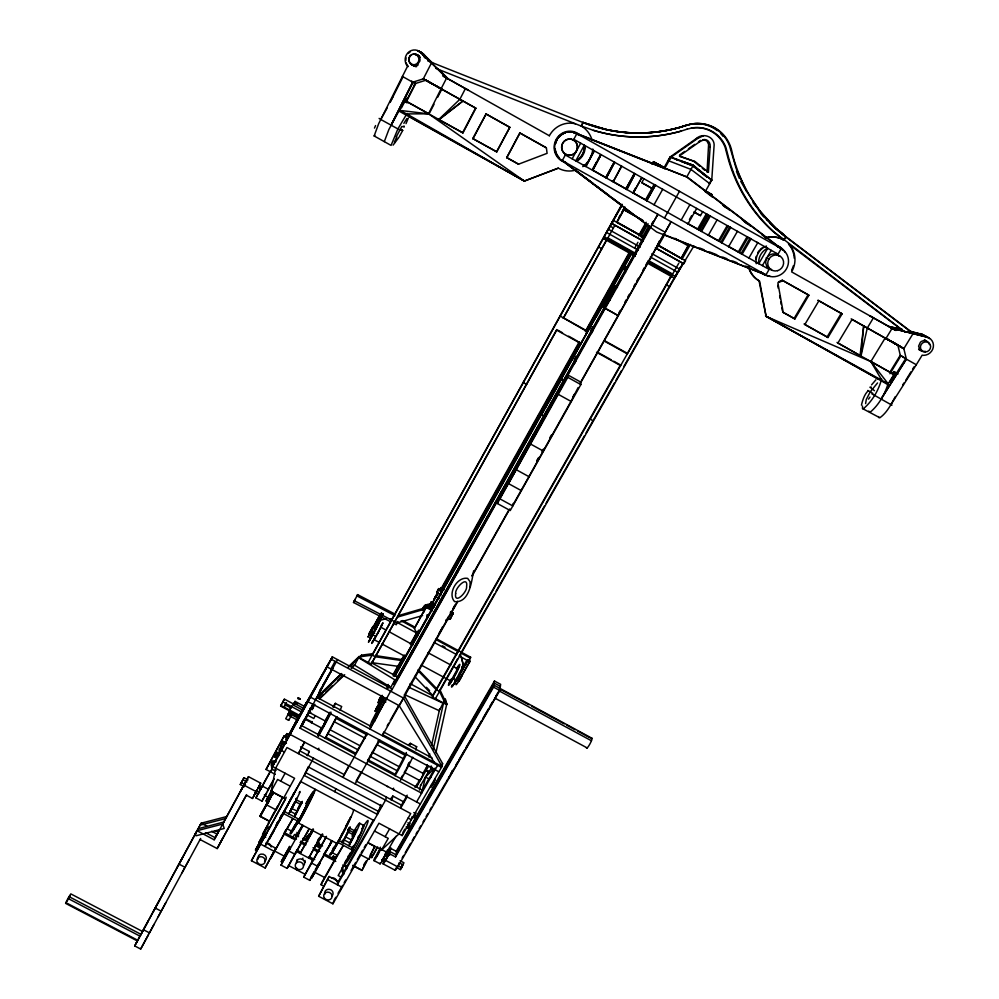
<?xml version="1.0" encoding="UTF-8"?>
<svg xmlns="http://www.w3.org/2000/svg" width="999" height="999" viewBox="0 0 999 999"><rect width="100%" height="100%" fill="white"/><g stroke="black" fill="none" stroke-linecap="round" stroke-linejoin="round"><path stroke-width="1.5" d="M655.294 247.902L683.753 263.836L685.489 260.864L684.877 260.152M353.396 836.912L354.058 835.152L347.689 831.767L344.53 838.586M453.496 666.483L457.517 668.968L450.811 681.056L421.303 665.134M450.811 681.056L451.511 678.933M497.352 503.508L567.769 377.335L567.857 374.962L580.781 382.118L580.844 384.565L510.239 510.551L497.352 503.508L497.989 500.162L530.856 440.934M543.693 418.394L543.943 416.271L541.246 414.173L541.495 414.922L561.463 379.133M704.382 139.773L707.055 141.171L708.603 144.43L707.03 172.065L708.416 172.328L710.139 146.89C710.863 142.595 707.142 138.349 702.647 139.785M705.232 191.646L711.75 180.132L714.01 146.791C715.609 136.988 703.259 132.218 696.503 138.424L670.017 157.068L663.86 168.107M606.156 240.584L563.274 318.306L614.735 225.587M837.012 342.445L860.988 356.031L863.698 325.936L851.148 318.893M560.039 315.971L587.474 331.743L631.331 253.521M914.097 333.991L786.138 236.838A165.522 150.749 -68.9 0 1 733.129 156.593L731.68 150.399A36.913 35.477 -61.8 0 0 687.112 125.187L681.068 127.148A173.214 161.888 -73.9 0 1 583.029 122.402L581.705 126.274L435.726 68.332M435.589 597.19L435.639 597.127M420.354 803.983L290.072 734.39L298.938 716.196L289.698 711.251L287.762 714.909L297.04 719.879L298.002 718.131L288.723 713.174L285.702 718.756L288.686 720.341L288.274 719.355M470.092 587.3L470.079 581.73L467.669 578.384C457.117 576.311 447.165 593.743 454.607 601.635C469.692 603.159 471.628 580.806 473.651 570.791M288.261 713.948L290.334 715.646M548.001 403.184L596.091 316.246L394.493 676.248M868.755 411.126L870.054 412.3C878.958 404.957 885.102 393.818 888.298 382.904M410.514 743.406L416.645 746.703L415.821 750.037M579.745 135.052L573.289 132.268M860.052 355.344L863.698 325.936L903.845 348.651L906.355 359.141L881.043 399.101L906.355 359.141L916.308 364.722L922.164 355.182L923.738 355.357A9.603 9.066 -38.6 0 0 926.835 337.075L892.107 328.359L869.792 315.809L873.426 317.857L867.294 328.009L860.988 356.031M395.454 868.855A6.943 0.712 -62.4 0 0 397.727 866.857L499.775 690.509L500.636 684.327L494.48 681.006L395.916 851.835M513.174 503.459L512.974 504.895L528.521 477.297M386.888 857.454L388.261 854.12L387.187 855.369M318.319 735.813L327.697 717.669L323.963 724.05M532.754 437.849L533.179 435.027M384.84 859.852L384.328 861.388L384.965 860.801M389.223 851.235L390.959 847.939L389.448 853.695L395.529 856.93L493.543 687.15L494.48 681.006M881.642 378.958C878.733 390.134 872.339 401.148 863.511 408.653L862.562 408.591L862.474 406.069M412.899 644.867L388.723 631.493M861.463 405.157C862.462 400.262 864.972 393.119 868.456 390.709M376.923 847.701L372.977 855.406M518.231 463.748L518.781 460.689M449.163 777.984L449.488 776.31L448.214 778.346M300.587 746.802L309.34 751.473L307.417 755.581M526.723 383.703L526.573 384.428L523.326 382.629L523.488 381.918M456.318 683.441A8.467 0.712 -61.7 0 0 459.54 679.695L469.68 661.937L469.88 660.951L468.019 659.939L457.292 678.696M469.006 660.739L470.641 657.242L436.376 638.711M446.728 767.045L447.402 763.785M454.47 682.442A8.467 0.699 -61.7 0 0 457.667 678.696L468.019 659.939M443.406 772.789L444.105 769.505M466.121 663.898L466.321 662.911M440.097 778.521L440.809 775.212M404.27 695.541L442.594 763.598L441.97 766.483L402.147 835.576L378.946 823.213L332.904 903.808L318.644 896.265L329.108 876.473L338.399 881.393L337.312 884.752L385.564 800.137L386.438 797.115M461.75 658.478L463.548 666.046L460.939 655.856M500.761 494.567L501.361 491.77M469.88 660.951L459.54 679.695L457.667 678.696L457.892 677.672M429.67 772.539L425.986 770.566L427.31 764.585M428.958 757.105L429.72 753.845M431.618 745.129L439.635 709.078M433.204 749.462L443.893 701.41M435.951 752.609L446.815 703.82L445.392 699.213L444.268 701.173M613.798 361.238L620.466 364.947L432.742 695.404L432.33 697.002L446.615 704.67L446.815 703.82M70.654 894.592C71.091 892.469 63.811 905.818 66.434 902.259M443.506 703.034L445.392 699.213M404.333 694.492L439.235 710.714L443.806 701.76M486.525 519.967L487.237 516.982M433.703 768.918L425.474 777.06L421.64 793.181L300.05 728.171L303.833 720.204M412.025 816.645L413.898 817.644L414.523 815.084M415.846 812.774L413.898 817.644M425.986 770.566L426.998 766.358L422.614 773.988M419.455 790.084L420.704 784.927M411.775 817.681L411.263 819.742L408.129 818.069M419.78 779.67L419.23 781.343L421.216 778.471M406.069 826.997L407.942 827.984L408.579 825.386M407.942 827.984L409.902 823.089M439.96 689.834L444.717 699.962L444.33 701.573L439.56 691.42L439.96 689.834L457.642 658.741M402.147 835.576L402.672 833.466M396.191 624.625L397.664 621.59L396.191 624.625L393.431 623.201M395.529 856.93L396.99 851.148L487.462 694.355L487 697.29L396.066 854.807L389.997 851.585M436.85 688.174L436.451 689.747L439.56 691.42M776.785 229.121L760.127 211.451L746.478 191.134L736.213 168.656L729.507 145.729A36.813 35.377 -61.8 0 0 691.171 124.038L679.582 127.348A165.946 157.63 -74 0 1 606.518 129.645L618.668 131.668A170.317 159.852 -73 0 0 680.219 127.223L686.338 125.25M499.525 688.586L499.05 690.034M469.393 550.262L470.117 547.514M445.816 620.117L450.337 618.918L453.196 612.936L450.549 611.563M748.975 267.245A23.889 22.952 -48.9 0 0 759.627 281.181L766.096 316.371L881.23 380.806L881.53 379.682L870.878 361.576L766.096 316.371L759.028 280.744A23.814 22.877 -48.9 0 1 748.401 266.845M387.799 855.993L388.636 852.834M450.337 618.918L453.196 612.936M407.192 795.167L401.473 805.144L400.661 808.191L407.13 796.927M387.337 850.149L386.775 852.247A8.342 0.774 -62.3 0 1 382.043 861.263A8.342 0.774 -62.3 0 1 380.032 863.136M442.095 627.946L442.357 627.022M455.419 575.187L456.243 572.265M638.211 250.175L606.568 232.467L621.902 205.607M359.865 854.407L369.081 859.29L370.467 854.495L374.712 846.453L368.181 842.981M457.23 572.989L459.565 566.733M382.217 624.437L381.556 625.112M379.27 809.689L380.869 804.545M441.67 599.562L442.47 596.828M440.134 602.297L440.946 599.55M440.684 588.324L440.896 587.637L444.018 589.348L443.818 590.022L440.684 588.324L439.285 590.821M379.295 642.469L373.913 639.572L374.3 638.598M379.108 622.752L378.459 623.438M439.935 589.285L439.672 590.134L441.758 591.271M434.84 779.657L434.415 780.843M371.703 643.431L374.9 638.373M426.386 626.873L427.31 623.888M441.058 595.029L436.675 592.644L438.686 588.598L442.432 590.646M430.432 787C430.469 789.535 436.238 778.496 435.027 778.521M382.317 735.664L403.471 698.076L331.231 659.278L332.38 656.867L391.883 688.885L369.942 729.033L386.913 697.752M435.04 597.802L436.8 594.218L433.753 599.825L435.527 596.241M436.675 592.644L438.686 588.598M431.181 605.382L433.329 606.331M432.192 603.583L432.517 602.522L431.268 601.848L429.932 604.707L434.315 607.08M432.992 606.942L430.906 605.806L431.118 605.107M308.167 835.851L308.841 834.14M353.671 846.802L352.585 850.224L338.162 875.549L340.609 876.847M429.932 604.707L431.268 601.848M346.041 868.855L345.816 865.196L346.778 868.68M456.031 679.869L455.856 680.606L456.768 679.545M371.591 634.902L373.339 632.042L369.842 638.211L370.941 635.801M332.904 903.808L333.641 901.523M430.756 605.481A5.682 5.482 17.6 0 0 427.884 604.82L430.706 604.195M352.06 836.263L354.757 832.404L348.963 845.828A18.094 1.311 -62.1 0 0 359.066 825.549A18.094 1.311 -62.1 0 0 355.344 828.945L352.397 835.239M411.363 653.496L412.275 650.711M417.382 635.202L414.41 628.396L426.436 606.518L431.643 609.34M425.262 605.107L422.365 609.84L397.639 617.045L398.151 615.696L422.802 608.516L425.262 605.107L428.059 604.295A5.682 5.482 17.6 0 1 430.919 604.957M423.701 607.33L424.138 606.006M414.41 628.396L426.436 606.518M343.144 842.744L344.093 839.884L349.9 842.956A10.44 0.762 -62.1 0 0 355.719 831.268A10.44 0.762 -62.1 0 0 353.584 833.203M335.152 856.605L334.378 858.89L335.202 858.84M318.644 896.265L329.108 876.473M332.917 707.03A24.6 0.737 -61.7 0 1 335.177 703.458L341.695 706.505L340.085 710.364M349.712 666.42L358.691 657.754L394.93 679.882L393.494 684.14L649.637 226.511M299.013 821.84L298.514 823.051L337.387 843.705L338.549 840.296M330.706 852.896A23.664 1.573 -62.1 0 0 331.668 853.646L339.161 840.621L353.246 848.114A18.094 1.361 -62.1 0 0 362.237 830.469A18.094 1.361 -62.1 0 0 362.712 826.385M323.589 886.013L321.041 884.677L321.803 882.467L337.2 855.331L332.305 852.734L338.399 841.97M375.786 856.543C375.612 859.877 383.004 843.905 378.334 851.423M384.815 697.926L375.299 715.559L372.565 723.338M374.8 721.216L376.785 715.521M376.785 717.145L378.271 712.886M380.744 696.902L378.059 703.009L381.793 696.328M377.285 709.34L377.023 710.052L383.878 697.814M379.645 698.513L378.421 701.96L382.155 695.304M376.91 708.791L375.137 711.251L382.854 696.553M369.817 726.773L371.703 721.44L384.103 697.714M375.137 711.251L377.01 707.479L379.645 708.903M301.436 803.159L298.389 808.016L300.025 804.12L295.442 801.685L294.006 803.908M311.85 877.859L320.229 862.537L311.85 877.859L310.939 877.372L313.811 872.289M319.755 863.873L318.831 863.386L317.769 866.345L311.638 863.099L312.724 860.151L296.191 851.385L287.15 868.381L281.019 865.122L290.072 848.139L289.148 847.651L289.685 846.34L281.855 860.351L281.306 861.687L282.23 862.174M335.539 703.209L333.878 707.03M312.724 860.151L303.721 877.134L309.84 880.381L310.939 877.372M318.419 845.654L318.981 844.13L322.565 846.028M330.269 712.924L318.344 734.477M348.851 765.634L342.844 777.334L367.42 733.516M295.467 801.648L291.121 810.201M296.266 798.95L296.516 798.288L295.991 798.85M422.365 609.84L423.301 607.18M334.777 791.72L335.889 788.748M318.094 735.389L322.04 727.672L318.157 734.49M321.241 835.376L308.741 858.041L322.265 834.003M354.62 834.652L354.92 833.278L353.384 835.476M295.442 790.446L295.866 789.335M302.41 859.415L302.922 858.091M348.239 831.268L348.226 830.256M348.663 830.544L349.662 828.121L349.076 828.533M395.741 139.448L394.568 142.845L394.53 141.346M296.591 869.779L297.115 868.431M342.545 840.746L342.532 841.795M451.973 771.39L452.335 770.479M434.028 104.271L429.033 113.911L404.67 100.424L388.898 129.458L384.303 141.621M408.329 118.119L406.006 123.651M280.756 816.957L280.482 817.994L283.404 813.236M375.974 655.356L375.387 656.842L372.252 655.157L360.876 656.643L361.501 655.157L372.839 653.671L621.99 204.208M360.701 656.618L360.077 658.104L371.328 664.16L372.377 661.513M333.229 848.438L333.666 847.314M296.191 851.385L295.042 854.307L288.886 851.048L290.072 848.139M396.191 867.382L400.374 869.605L401.623 867.719L403.946 862.774L400.05 860.701M368.206 662.487L372.839 653.671M431.044 786.026L431.693 784.49M298.414 821.453L310.489 797.115L306.556 802.984M458.741 680.631C457.492 685.089 464.897 670.616 461.126 676.111M390.147 851.061L385.389 860.151M290.684 831.655A23.701 0.987 -61.9 0 0 291.258 832.204L298.639 819.093L284.49 811.575L279.196 820.579M381.218 618.019L381.593 617.12M383.241 614.123L382.879 615.022L380.994 613.998L381.368 613.111L383.241 614.123L372.952 632.979L371.079 631.967L381.368 613.111M459.128 673.651L459.44 672.901M383.966 857.242L385.789 853.121M385.764 853.408L385.015 855.119L385.564 854.008M318.993 838.173L317.919 841.807L321.765 836.051M294.643 816.97L298.364 809.465M296.166 813.336L297.165 811.413M377.684 846.927L371.64 857.779L372.402 855.156M374.475 128.097L375.562 125.549M309.203 712.1L304.583 720.679L305.294 719.168M313.536 758.204L264.997 846.453M286.251 797.202L251.436 860.726L265.147 867.981L275.736 848.201L266.408 843.256L300.687 781.405M367.894 759.752L395.129 774.312L406.368 752.497M265.147 867.981L275.736 848.201M292.282 806.655L288.798 813.873A18.132 0.649 -61.8 0 0 298.039 796.315A18.132 0.649 -61.8 0 0 299.225 792.607M305.569 772.577L304.433 775.536L377.41 814.435L378.321 811.363L305.569 772.577L308.679 766.982M306.506 770.891L308.304 766.72M357.979 837.412L358.554 836.126M271.029 791.745L270.766 792.269M701.598 124.326A36.276 34.878 -61.9 0 0 685.202 125.562L679.37 127.46A164.76 157.005 -85.9 0 1 583.004 122.502L606.53 129.608L582.991 122.502L427.697 60.839M369.081 859.29L374.712 846.453M881.23 380.806L888.573 385.065L888.099 384.228M395.567 139.872L396.815 137.038M455.169 605.207L455.182 604.682M272.902 832.916L273.801 830.856M276.723 824.25L277.672 822.077M307.28 755.494L307.317 755.132M265.472 845.391L266.408 843.256M347.714 832.442L349.088 829.832M294.767 825.311L293.519 828.845L299.25 819.43M342.12 841.458L342.732 840.097M263.786 797.751L265.147 795.491M300.125 805.681L301.149 803.496L299.812 805.544M300.949 804.232L302.297 801.373L299.163 806.655M299.138 715.871L297.989 717.931M276.586 808.778L278.109 805.431L269.48 821.39L260.252 816.495L268.032 801.822M372.827 641.208L372.227 642.682L373.813 640.247M264.236 833.803L255.494 849.987L264.236 833.803L266.97 832.966M267.12 827.434L258.816 842.681L267.12 827.434L270.679 826.335M657.08 246.054L659.452 240.859M353.509 602.484L355.057 599.475L353.509 602.484L390.684 621.778M303.846 743.219L298.389 753.608L304.683 742.195M369.73 639.547L369.33 640.796M399.35 110.689L398.776 110.964L524.325 181.069L558.279 168.157A24.001 23.214 -75.2 0 0 575.899 170.042M404.62 102.472L406.456 98.489L405.606 98.252L400.087 108.092L405.606 98.252M376.136 855.706L376.598 854.707M261.863 786.862L262.163 786.288L261.513 787.362M337.487 659.627L300.05 728.171M283.204 812.337L282.43 814.322L283.554 812.587M412.737 757.242L408.841 765.209A24.525 1.986 -62 0 1 400.524 780.281M309.84 708.366L312.125 709.59L312.887 707.966M458.104 569.979L461.388 563.973M247.165 779.008L248.464 776.66L260.702 783.166L252.485 798.463L246.353 795.204L217.208 848.576L200.087 839.535M315.584 699.899L316.795 697.314L341.433 673.538M266.808 804.982L273.227 792.482L282.43 797.377L276.086 809.902L266.808 804.982L273.227 792.482L271.466 795.591M268.731 800.586L273.376 791.857M256.231 791.52L256.693 790.684L255.419 792.906L255.856 792.195M272.103 789.185L271.166 791.171L285.652 798.863L251.436 860.726M400.087 108.092L413.049 82.343M347.028 833.865L348.064 831.905M348.414 831.368L344.268 839.36M345.979 826.098L346.878 824.237M352.759 865.584L361.913 870.441L366.358 861.225M296.266 722.764L306.393 702.484L303.384 708.079L303.846 707.13M319.455 733.84L323.751 725.449M295.292 723.176L298.888 716.283M395.442 614.298L357.592 594.63L356.955 595.928L394.93 615.634M299.563 806.83L301.498 803.271M283.766 797.864L294.593 778.283L272.477 766.495L332.38 656.867L305.831 703.733M276.273 759.19L276.723 758.241M277.685 756.493L277.235 757.429L275.349 756.418M296.878 719.917L286.014 740.047L305.007 705.331M282.992 746.927L283.441 746.003M285.252 742.794L285.689 741.882M267.857 801.685L267.532 802.684M451.473 772.514L450.187 775.062M271.928 765.509L273.963 761.363M279.845 751.061L281.83 747.002M267.245 798.551L266.883 799.387L267.345 798.613M294.593 802.11L293.182 804.932M380.994 626.997L383.004 622.789L381.168 625.611M382.355 624.387L379.97 628.995M604.57 235.989L604.195 236.751L635.826 254.433M434.428 781.206L433.129 783.765M276.885 758.129L275 757.13L277.435 752.447L279.945 753.783M284.453 752.097L281.293 750.411L282.655 747.614L280.756 746.603L281.893 744.305M289.498 735.014L286.875 733.616L285.789 735.826L288.424 737.225M285.689 743.293L283.179 741.945L282.043 744.243L283.941 745.254M379.245 622.702L371.815 636.026L372.452 634.627M372.227 642.257L373.102 640.484M275.299 774.375L266.059 769.455L284.24 735.739L287.312 737.374M268.132 789.834L267.432 791.208M280.22 817.582L281.706 814.585M370.504 637.986L368.444 642.245L369.867 639.959M294.455 792.569L269.443 839.135M377.884 625.324L379.907 621.116L377.622 624.85M439.435 70.092L447.977 78.771L420.941 52.622A9.828 9.378 88.9 0 0 406.556 64.947L407.555 66.234L378.646 123.726L374.15 135.964L391.059 145.404L397.852 129.021L407.117 113.362M266.059 769.455L284.24 735.739M252.485 798.463L255.544 792.644M331.006 712.125L323.639 726.285M370.304 632.692L369.655 634.09L370.891 632.067M459.115 679.819L459.577 678.895M458.154 675.674L458.691 674.6M408.391 764.759L409.69 762.137L408.004 764.322M396.178 136.938L401.848 126.461L404.27 127.035L403.946 125.899M433.366 84.266L426.123 80.157L415.746 83.416L412.699 82.205L391.021 125.2L412.699 82.205L423.289 78.884L442.195 89.273M258.104 793.693L257.68 794.505L258.179 793.743M261.601 787.399L262.013 786.588M352.922 837.899L351.773 840.134L345.379 836.737M897.926 374.076L895.454 372.689L889.734 382.043L890.471 382.592L895.454 372.689L893.88 371.578L892.157 373.888M248.476 776.66L245.654 781.967M291.521 706.58L289.61 710.077L290.996 707.554M302.46 709.989L293.169 705.019L295.08 701.385L304.345 706.343L303.546 707.767M259.016 786.338L259.378 785.601L258.217 787.861M312 721.49L311.363 722.826L311.888 722.002L305.332 718.493M298.401 808.915L299.663 806.23L297.49 809.839M300.662 805.007L297.827 810.014M346.241 835.426L347.277 833.541M267.894 801.398L259.99 816.096L267.807 820.241M293.207 806.156L294.243 803.733M453.034 608.491L453.384 607.804M454.882 605.806L454.158 607.217M217.208 848.576L223.127 837.362M270.766 791.907C275.462 783.915 262.949 807.142 267.045 798.813M326.348 735.976L335.851 718.206L367.108 734.939M336.963 716.645L332.867 724.525A24.588 0.837 -61.7 0 1 325.287 738.436M895.304 396.615C891.17 404.22 887.075 412.649 879.857 417.769L862.562 408.591M401.436 108.004L405.244 100.574L407.08 102.972M406.268 101.061L415.397 83.267L411.576 81.131M406.019 102.398L415.746 83.416L413.711 85.639M263.424 798.201L262.025 801.123L274.325 778.733M330.731 713.298L326.611 721.191A24.6 0.737 -61.7 0 1 318.344 736.338M370.017 638.823L371.516 636.001M375.424 629.645L376.536 627.322L375.786 628.483M420.941 52.622L431.406 63.087L423.289 78.884L475.886 108.229L462.949 132.904L404.67 100.424M70.255 895.416L67.682 900.149M369.892 633.204L367.969 637.2L371.466 631.031M475.886 108.229L423.926 79.171L441.071 88.799L446.628 78.059L431.406 63.087M400.137 109.665L399.575 110.352L406.693 113.911L428.546 113.799L441.071 88.799M437.587 97.39L441.858 89.136M142.507 931.567L137.4 940.958L65.572 903.346M282.093 703.246C276.898 712.911 288.024 692.282 282.842 701.935L302.01 712.2M240.235 791.945L242.969 786.688M258.491 792.944L258.029 793.968L255.257 792.494M258.042 793.993L261.738 787.15L258.941 785.689M200.662 838.448L140.672 949.05L134.69 945.916L197.028 830.718L214.161 839.784L218.144 832.155L215.409 830.706M197.028 830.718L222.702 824.05L223.788 822.027L198.139 828.695M195.13 834.265L201.199 823.188L226.598 816.57L225.574 818.593L200.087 825.174M270.392 793.019L267.757 797.889M272.377 793.868L273.177 792.332M271.503 817.494L274.226 812.299M318.481 735.077L321.84 728.908M323.913 724.35L329.845 713.249M298.127 809.702L299.588 807.117M462.574 132.855L475.549 108.104M357.592 594.63L354.42 600.774L397.152 622.951L422.602 615.559M293.781 804.02L291.246 808.79M397.989 865.783L399.475 862.949M497.277 693.681L497.964 692.369M398.913 129.395L400.149 130.157L380.756 119.468L387.187 107.917M472.764 138.561L486.076 113.961L509.827 127.285L496.778 151.86L472.764 138.561L496.778 151.86M473.114 138.599L486.076 113.961M244.38 786.712L240.272 784.527L242.869 779.707L243.956 777.721L248.064 779.894M319.917 731.068L321.928 727.235M377.21 626.735L374.363 632.105M378.271 631.98L380.644 627.135L386.026 630.044M380.332 628.421L375.986 636.525L372.864 634.84L374.338 632.055M377.147 853.608L377.734 852.484M401.923 129.92L402.697 130.432L399.538 136.301M258.217 793.293L255.881 797.851L262.025 801.123M260.739 789.048L261.313 787.949M302.26 710.326L298.564 716.845M271.104 770.167L260.489 789.647M370.779 631.768L371.341 630.706M406.306 768.78L407.729 766.071M496.515 151.873L509.827 127.285M288.748 712.986L289.673 711.276M341.333 835.214L342.445 833.104M506.693 157.567L519.805 132.942L546.391 147.815L547.09 153.334L518.543 164.198L506.693 157.567L518.543 164.198M506.918 157.53L519.992 132.992M247.04 779.345L243.344 786.163M512.824 505.931L499.937 498.876L500.387 496.466L565.184 380.357L508.503 483.603L521.428 490.684M240.272 784.527L243.981 777.721M257.717 788.798L258.766 786.937M260.19 790.059L260.801 788.935M297.103 811.7L298.226 809.602M377.485 633.791L378.971 631.018M287.075 806.056L287.937 804.445M292.832 807.042L291.97 808.653L297.227 811.138L295.292 814.497M361.913 870.441L368.331 858.491M265.584 794.842L266.621 792.906M135.964 943.593L137.762 940.284L65.859 902.634M771.415 269.455L769.53 268.719L765.908 274.937L562.262 160.652A15.41 14.91 -75.2 0 1 556.555 139.81A15.41 14.91 -75.2 0 1 576.91 133.604L687.424 177.173L781.268 248.576A15.285 14.685 -48.7 0 1 786.4 268.956A15.285 14.685 -48.7 0 1 765.908 274.937L656.63 231.98L562.262 160.652L565.721 154.271L564.073 153.034A8.104 7.842 -75.2 0 1 566.158 139.91A8.104 7.842 -75.2 0 1 577.397 146.216A8.104 7.842 -75.2 0 1 567.619 155.02L565.721 154.271M573.426 140.035L576.91 133.604L687.424 177.173M583.029 122.402L581.106 125.949A24.001 23.214 -75.2 0 1 592.095 140.31M260.252 816.495L268.893 800.536M140.672 949.05L148.464 934.689M154.058 924.362L149.45 932.879L143.444 929.732L148.127 921.253M158.267 916.62L165.722 902.871M182.03 872.814L189.298 859.402M572.177 158.816L580.669 143.182M214.161 839.784L244.792 783.578M286.438 702.572L284.041 707.092L285.177 704.894L290.734 707.866M214.673 838.598L219.505 829.645M223.177 823.001L243.306 785.976M244.256 784.34L245.692 781.705M587.699 162.238L585.676 166.171L583.204 164.785M590.471 157.155L593.943 150.799M291.258 706.905L291.77 705.956M257.193 789.759L256.219 791.658L243.943 785.139M259.628 791.108L255.919 797.876M529.27 475.949L570.529 402.135M218.269 846.503L246.603 794.63M288.811 720.229L291.346 715.596M592.994 168.531L596.465 162.175M597.852 159.64L600.786 154.608L593.094 168.669M284.915 737.187L286.875 733.616M253.696 796.028L255.644 792.332M275 757.13L277.435 752.447M280.756 746.603L283.179 741.945M272.477 766.495L331.231 659.278M270.292 771.34L261.251 787.674M269.58 799.063L270.517 797.352M370.592 631.106L373.089 626.273L369.043 633.728L370.592 631.106L374.662 633.304M325.412 720.366L329.895 712.275M377.397 633.603L373.913 639.572M270.679 771.915L272.452 768.693M330.906 668.955L335.077 661.35M312.887 704.432L301.336 725.474L355.207 754.282L366.933 733.391M317.52 696.003L332.617 668.506M301.561 725.898L303.034 723.214M305.469 718.693L301.486 726.485L311.126 708.666M309.003 712.237L311.139 708.366M272.777 781.193L268.244 789.26M312.125 709.59L314.885 704.32M605.831 177.485L614.248 162.175L605.831 177.485L592.295 169.805M297.577 809.415L298.701 807.292M134.69 945.916L137.363 941.07M153.484 911.225L159.765 899.737M258.491 793.206L259.141 791.995L256.406 790.534M280.756 781.143L285.115 773.238M621.453 166.146L613.161 181.83L621.74 166.271M373.638 626.273L379.957 614.822M372.552 628.458L380.294 614.435M371.079 631.967L380.994 613.998M374.8 628.546L379.707 619.655L379.333 620.554L386.126 618.706M351.286 668.356L354.583 665.172L359.315 656.268L348.139 667.057M375.124 628.184L380.981 617.582M435.839 596.715L436.213 596.053M435.951 596.753L439.073 598.451L438.748 599.075M177.148 867.494L183.304 856.243M269.168 822.152L262.537 834.515L269.48 821.94M360.077 658.104L361.501 655.157M625.948 188.786L634.402 173.501L625.948 188.786L612.312 181.044M372.252 655.157L621.64 205.282M693.905 245.991L677.921 272.39L650.349 256.968M613.411 220.13L611.925 223.614L643.094 241.071M618.93 217.557L620.429 214.86M621.94 212.15L623.438 209.44L641.72 219.693M556.755 329.595L371.915 662.662L397.889 666.296M371.328 664.16L556.693 330.157L580.856 343.569L576.036 340.297M625.012 207.068L616.733 221.99L641.533 235.851L641.083 236.663L642.032 237.949L648.813 225.849M633.578 191.633L635.751 187.712M625.074 207.792L616.957 222.402L642.632 236.676M633.179 193.194L641.196 178.746M652.335 188.599L641.77 182.655L643.955 178.709M651.972 164.273L653.433 161.651L665.421 168.257M404.12 772.776L405.582 770.142M456.93 677.934L457.554 676.81M460.089 677.934L460.614 676.985M259.34 785.476L260.702 783.166M375.324 628.92L376.86 626.061M373.014 634.465L370.242 639.485M326.211 719.342L329.87 712.874M668.331 160.602L670.292 157.093M668.731 160.664L670.691 157.143M646.653 200.849L655.606 184.79M664.56 168.744L671.016 157.168L697.789 138.324L703.558 135.739M292.232 838.261L294.518 834.515L298.576 836.663M281.306 861.687L289.148 847.651M281.019 865.122L303.147 825.524M536.688 461.238L538.786 457.467M421.153 778.708L423.888 772.751L423.052 773.613M383.366 858.316L383.966 857.192M384.365 861.088L386.376 858.416M261.201 787.899L261.713 787.15M374.575 639.048L376.136 636.151M654.033 204.783L662.687 189.298M438.099 592.644L432.517 602.609L434.553 603.833M439.498 590.134L440.896 587.637M430.906 605.806L437.887 593.331M379.308 699.475L381.131 695.853M393.032 674.612L404.195 655.032M410.277 644.155L417.132 631.917M440.222 590.259L579.283 341.758M585.314 331.393L629.432 252.135M638.548 235.839L646.153 222.265M378.946 700.511L380.382 697.939M386.713 687.175L388.224 684.452M393.544 674.962L404.17 655.968M411.001 643.756L418.593 630.194M441.371 589.497L579.557 342.607M585.639 331.73L630.169 252.173M639.522 235.477L646.203 223.526M393.219 675.911L404.657 655.494M410.751 644.605L417.607 632.342M441.995 588.786L579.919 342.37M586.013 331.481L630.207 252.51M639.647 235.652L646.341 223.689M387.425 688.398L388.948 685.676M394.28 676.161L580.844 342.957M295.567 852.971L309.066 828.858M383.204 696.615L375.999 708.791M387.649 688.473L389.298 685.739M641.208 235.876L648.051 223.651M287.15 868.381L309.315 828.795M411.925 645.441L416.795 636.725M541.171 414.747L596.116 316.496M377.31 707.654L383.404 696.79M394.805 676.423L543.856 410.277M545.379 407.555L546.903 404.832M631.368 254.146L596.44 316.671M634.914 247.665L637.936 242.282M378.171 707.629L383.504 698.101M607.579 298.226L609.103 295.492M623.788 269.568L625.312 266.858M603.471 306.543L602.31 305.894L603.508 306.78L614.934 286.089M626.123 266.745L624.437 269.755L625.536 272.527M305.632 839.485L307.292 836.35M394.93 679.882L390.784 687.3L354.583 665.172M307.617 836.175L305.332 840.246L305.831 838.985L303.434 837.711M651.523 224.275L652.984 221.678M391.021 691.433L657.866 214.31L650.536 227.385L562.337 160.564L566.408 162.849M300.374 852.971L313.486 829.345M312.912 830.768L300.175 853.496L300.687 852.172L296.566 849.987M500.124 497.864L515.621 470.229M390.509 101.111L393.269 96.191M290.347 811.588L291.433 809.465M601.448 307.729L602.347 306.131M686.613 177.185L692.969 165.871L670.017 157.068M664.472 218.019L679.482 191.308M318.044 845.341L319.443 842.856M618.781 313.062L620.292 310.389M624.8 302.372L626.311 299.7M627.822 297.015L629.32 294.343M633.841 286.326L635.352 283.654M636.85 280.981L638.361 278.296M642.881 270.279L644.38 267.607M645.891 264.935L647.402 262.262L671.653 275.774M405.144 693.456L457.505 601.398M438.723 633.928L441.421 629.133M445.879 621.228L448.588 616.42M361.101 772.177L356.144 780.956L401.473 805.144M368.219 759.54L378.496 741.283M387.162 725.911L388.673 723.226M390.184 720.529L398.526 705.744M471.99 575.611L508.591 510.477M580.269 382.917L663.586 234.49M434.403 761.638L434.066 762.237L399.213 705.669L457.767 601.473M472.052 576.073L509.777 508.941M536.825 460.814L538.349 458.104M541.895 451.785L543.419 449.063M580.119 383.741L671.078 221.728L663.723 234.777L663.174 234.228L765.908 274.937M303.634 707.954L328.384 664.148M295.267 814.922L296.316 812.961M294.63 816.283L295.791 814.21L289.972 811.126M549.812 437.799L551.348 435.089M572.789 397.028L574.313 394.318M355.132 783.903L379.795 740.134M657.792 246.778L664.535 234.827M571.291 400.786L578.146 387.525M312.125 861.75L326.448 836.338M303.721 877.134L325.974 837.649M681.206 220.042L689.922 204.608M315.247 869.742L318.831 863.386M318.256 864.997L331.843 840.946M309.84 880.381L332.143 840.921M327.135 718.955L330.357 713.261M709.964 182.355L711.288 180.02M689.447 219.53L691.62 215.697M687.986 223.851L696.715 208.429M331.868 858.391L333.167 856.106M332.28 858.491L333.691 856.006M694.342 212.2L700.461 215.634L702.684 211.726M321.041 884.677L343.369 845.329L336.551 856.243A23.664 1.648 -62.1 0 1 335.127 857.13M319.156 692.07L320.667 689.422M322.178 686.763L332.742 668.219M259.99 816.096L269.693 798.813M604.495 341.196L627.285 353.858L671.39 275.299M681.318 257.829L688.186 245.742L681.58 258.304M697.564 229.233L706.38 213.724M432.33 697.002L678.821 263.149M690.409 244.43L682.167 258.928L658.441 245.317M698.638 229.957L707.529 214.31M708.066 214.922L699.462 230.057L687.462 223.326M459.178 656.043L494.542 593.856M496.078 591.158L544.517 505.981M546.053 503.284L584.502 435.689M586.038 432.979L614.485 382.967M616.021 380.257L621.403 370.804M623.713 366.745L643.443 332.055M644.979 329.358L680.319 267.22M682.692 263.798L675.511 276.623L647.951 261.214M435.427 698.676L683.316 262.899M344.368 863.71L346.366 860.201M320.055 690.134L321.566 687.487M323.089 684.827L332.18 668.905M312.799 829.357L308.167 836.625M338.399 881.393L373.339 820.104M376.935 813.798L381.481 805.818M717.095 219.88L708.316 235.264L707.492 234.715M462.087 667.994L463.761 665.059M459.952 672.339L466.908 660.164L460.726 656.818M469.093 659.952L470.641 657.242M334.003 900.374L335.776 897.277M338.049 893.306L342.595 885.339M344.118 882.666L345.666 879.957M351.074 870.491L355.706 862.387M357.255 859.677L359.565 855.619M361.114 852.921L362.649 850.211M364.198 847.514L365.746 844.804M376.548 626.723L378.072 623.938M371.778 636.688L369.293 641.071M719.43 241.283L728.084 226.174L727.135 225.687L718.543 240.697L719.43 241.283L707.454 234.553M385.139 836.7L389.61 828.895M418.968 780.344L416.433 787.2L428.733 765.771M415.047 787.574L417.332 783.603M367.882 842.594L381.643 849.899L388.261 838.361L374.488 831.031M728.621 246.666L737.437 231.318M454.17 606.356L454.557 605.694M453.746 607.941L453.022 609.19M420.529 785.651L428.608 771.59M420.904 792.682L435.015 768.169M395.966 836.288L386.775 852.247L380.706 849.025A8.342 0.737 -62.3 0 1 375.137 859.327A8.342 0.737 -62.3 0 1 374.937 857.454M416.571 801.972L437.662 765.334M386.988 855.119L390.821 848.463L396.865 851.672M387.35 855.057L390.559 849.5M385.864 859.34L389.722 852.634M384.528 859.814A6.956 0.649 -62.3 0 0 383.054 863.91A6.956 0.649 -62.3 0 0 385.589 860.401L389.448 853.695M402.947 832.404L404.82 829.158M442.082 764.485L442.594 763.598M414.335 815.846L415.671 813.536L413.798 812.537M408.129 827.209L409.453 824.899M414.086 816.87L415.422 814.56M739.385 252.485L748.076 237.412L747.002 236.85L738.373 251.823L739.385 252.485L728.746 246.503M287.787 714.884L289.26 713.898M487.4 694.78L494.168 683.041L500.349 686.375M487.062 696.865L493.856 685.089L591.945 738.249M748.888 258.042L757.741 242.745L756.605 242.145M500.062 688.436L498.751 690.696L591.433 740.746M402.122 858.029L403.671 855.356M405.219 852.684L410.626 843.318M412.175 840.646L414.498 836.638M416.046 833.965L417.594 831.28M419.143 828.608L420.691 825.936M423.014 821.927L424.563 819.255M426.111 816.57L427.659 813.898M429.982 809.889L431.518 807.217M433.067 804.532L445.454 783.141M446.228 781.805L447.589 779.445M450.811 773.888L452.859 770.341M455.956 764.972L457.517 762.299M459.065 759.615L464.498 750.237M466.046 747.552L481.555 720.741M483.104 718.056L488.536 708.666M490.084 705.993L492.42 701.972M449.35 777.022L499.887 689.685M279.483 820.841L283.604 813.586L297.802 821.128M337.325 842.394L335.302 845.766M338.261 842.169L332.892 849.699M755.781 261.688L758.815 263.611L767.682 248.326L764.497 246.653L763.136 247.252M290.896 810.426L290.11 811.75M344.23 838.76L344.792 837.811M762.387 265.622L771.265 250.349M776.348 254.158L776.76 253.471M777.622 254.845L781.268 248.576L576.91 133.604M67.008 901.298L67.42 900.611M349.35 843.418L350.224 841.92M351.173 841.208L350.137 842.919M352.023 850.199L353.246 848.114M401.311 777.622L402.697 775.261M459.752 678.683L458.179 681.181M399.051 137.163L393.094 145.142M403.858 123.364L406.855 118.544M295.467 824.612L298.639 819.093L291.845 831.268L286.938 828.671L270.841 858.104L292.869 818.506L286.351 829.607A23.714 0.924 -61.8 0 1 285.239 830.669M808.129 294.742L808.903 295.229L794.854 318.993L794.13 318.419L808.129 294.742L782.242 280.207L778.471 281.855M818.88 300.836L804.794 324.563L827.959 337.537L842.107 313.873L818.069 300.324L842.107 313.873M382.804 859.265L383.404 858.178M432.542 784.527L430.869 786.775M827.959 337.537L827.135 336.9L841.233 313.324M495.866 696.116L496.565 694.954M312.212 831.955L309.952 835.651M766.096 316.371L888.198 383.828L893.93 374.488L837.874 343.082L852.06 319.455L885.926 338.524L892.107 328.359L926.835 337.075M267.857 801.26L265.722 806.118M912.949 333.766L903.845 348.651L885.251 337.949M889.959 373.738L900.986 355.706L905.968 358.604M905.668 358.703L890.471 382.592M278.758 822.102L277.148 824.724A23.714 0.787 -61.8 0 1 276.236 825.986M889.722 372.44L900.286 355.244L897.814 344.942L891.383 341.383M905.643 380.494L911.001 371.765M912.537 369.268L914.073 366.77M330.394 843.168L331.568 841.258M342.357 842.557L343.481 840.546M325.699 721.802L327.872 718.318M295.08 701.385L293.169 705.019M612.062 222.49L613.548 220.392M308.541 752.659L309.34 751.473M352.859 846.877L353.621 845.678M349.375 854.507L350.574 852.609M294.892 825.574L293.269 828.046M315.135 715.759L313.811 718.518L307.255 715.009M872.676 394.218L872.027 393.931L890.933 404.62L916.308 364.722M382.205 859.952L383.441 858.054L386.039 859.427M390.959 798.438L392.832 796.053L404.008 802.022M363.811 864.697L366.196 861.101M406.044 114.86L406.693 113.911L524.325 181.069L558.279 168.157M333.366 848.663L334.702 846.715M348.052 830.256L348.651 829.395M342.108 842.656L343.057 841.046M455.806 679.795L455.057 680.781M353.371 835.888L354.058 835.152M902.621 384.94L904.12 382.804M348.014 856.43L348.688 855.469M345.716 861.113L352.585 850.224L338.449 842.719M871.553 384.852L875.936 379.782M868.506 399.15L870.004 397.065M382.317 860.027L381.68 860.763M776.797 229.133C779.994 231.493 790.733 238.237 782.741 239.523M409.965 685.114L411.75 682.816M456.855 669.28L457.53 668.656M461.326 564.223L463.511 561.638M428.484 771.715L432.555 767.719M431.231 777.01L429.158 779.033L425.474 777.06M317.357 697.452L341.084 674.313M348.926 666.745L359.003 657.005M317.207 697.814L341.87 673.988M319.068 698.563L323.451 694.33M325.649 692.22L332.217 685.876M337.699 680.581L343.181 675.299M351.948 666.832L354.133 664.722M319.43 699.1L344.705 674.712M462.949 132.904L438.761 119.518L459.852 99.301L465.422 88.611L468.519 90.335L443.531 76.299M381.643 849.899L399.013 833.903L410.726 813.561L286.975 747.527L275.637 768.181L271.166 791.171L277.61 779.457L290.222 786.176M591.196 738.636L591.645 738.273A5.632 0.924 -61.8 0 1 591.695 740.072L591.271 741.196A5.632 0.924 -61.8 0 1 587.325 747.776L586.875 748.126A5.632 0.924 -61.8 0 1 586.488 747.839M439.223 119.605L462.962 100.986L438.761 119.518M374.15 135.964L374.887 135.427M679.595 155.007L684.64 151.461M688.411 148.801L694.705 144.368M703.995 139.71L699.787 141.658L679.42 155.981L695.304 161.713L708.416 172.328M877.534 382.967L870.204 391.883L866.27 399.55L865.609 403.584M700.724 140.359L698.488 141.721L699.787 141.658M416.783 65.622L418.082 65.01M767.682 248.326L766.295 248.938A15.285 14.685 -48.7 0 0 758.641 262.138L758.815 263.611M808.903 295.229L782.929 280.657L777.871 282.854L783.253 312.487L794.854 318.993M687.275 129.108L680.981 131.169A174.338 163.624 -73 0 1 593.431 130.37L581.705 126.174M318.644 749.5L318.344 749.6A24.588 0.837 -61.7 0 1 318.843 748.226M266.546 828.695L270.105 827.597M266.034 835.027L263.299 835.876L265.759 837.174M390.035 619.255L392.57 618.518M686.975 129.246L691.72 127.997A32.792 31.518 -61.8 0 1 725.861 147.315L728.671 157.979A172.64 161.139 -51.5 0 0 774.15 232.093L904.857 331.918M416.146 65.734L413.948 65.709A5.719 5.457 88.9 0 1 411.463 64.311M415.996 746.802L416.645 746.703M916.982 334.44L921.777 334.34A9.466 8.941 -38.9 0 1 923.988 335.214M925.299 351.298L923.875 351.511A5.619 5.295 -38.6 0 1 920.054 350L918.581 346.203L920.329 342.345A5.619 5.295 -38.6 0 1 924.275 340.671L925.686 340.821A5.619 5.295 -38.6 0 1 929.432 344.58M696.503 138.424L697.789 138.324M427.884 604.82L430.532 604.72M546.303 147.815L519.805 132.942M708.728 146.89L710.139 146.89M295.242 702.197C292.769 702.697 299.313 705.531 297.153 703.109M393.943 789.722L393.381 789.685A24.525 1.986 -62 0 1 393.606 788.174M399.575 110.352L429.033 113.911M679.77 156.406L695.304 161.713M668.069 160.564L690.983 169.405L709.752 183.654L708.753 183.379M710.726 179.882L711.75 180.132L693.331 165.235L683.816 162.05M902.259 329.37L888.848 326.498L902.172 329.67M908.241 330.681L921.777 334.34L909.465 331.406M390.134 102.41L403.097 76.698M746.478 191.134L740.721 181.319M871.315 387.125L869.917 387.212L874.475 390.721M760.114 211.438L752.971 202.56M402.697 130.432L400.424 129.283M671.016 157.168L693.331 165.235M675.536 159.053L678.296 160.052M379.108 118.406L380.756 119.468M680.469 160.802L692.095 165.035L707.23 177.098M556.543 139.835L556.967 139.997A15.06 14.56 -75.2 0 0 555.556 143.669M591.271 139.585L664.722 168.531M699.737 248.052L704.033 249.75M709.765 251.998L716.932 254.807M722.664 257.068L726.96 258.753M732.679 261.001L736.987 262.7M745.579 266.071L749.874 267.757M675.736 159.253L678.458 160.34M681.181 161.413L692.969 165.871L711.75 180.132M786.138 236.838L775.961 228.783L767.282 220.342M549.263 135.714L549.35 135.752A24.001 23.214 -75.2 0 1 575.436 123.789M783.728 239.997L773.288 231.706A172.402 160.939 -51.5 0 1 727.859 157.692L725.137 147.34A32.555 31.294 -61.9 0 0 691.246 128.172M641.808 177.597L633.254 193.019M408.504 687.087L443.419 703.383M655.369 185.215L646.778 200.624M407.555 66.234L408.266 66.571L407.267 65.297A9.778 9.341 88.9 0 1 406.256 62.974M450.187 612.899L452.847 614.285M155.195 908.016L161.214 911.188M70.917 893.943L142.557 931.493M69.081 896.665L140.984 934.34M68.044 898.488L139.985 936.163L201.199 823.188L207.218 826.373M178.958 864.098L185.027 867.294M274.001 850.711L283.704 855.856M313.998 871.902L323.676 877.022M260.614 844.13L274.363 851.41M327.984 879.807L342.295 887.387M288.336 865.409L304.832 874.137M211.613 831.28L217.095 834.177M205.594 832.642L215.235 837.736M296.066 799.65L302.335 802.984M349.163 827.884L355.582 831.305M347.59 829.42L353.296 832.454M262.375 786.101L268.494 789.347M385.527 852.996L389.685 855.194M270.404 793.119L273.027 794.517M242.907 779.72L247.003 781.905M257.929 787.712L260.664 789.16M384.927 855.219L387.525 856.605M399.213 862.811L403.109 864.884M241.371 782.554L245.479 784.727M397.727 865.646L401.623 867.719L402.397 864.51L400.374 869.605M264.323 794.904L270.479 799.237M385.589 860.401L397.727 866.857M381.943 859.802L384.802 861.325M265.896 801.061L268.619 802.522M383.154 863.898L395.267 870.329M374.051 860.626L380.107 863.848M296.84 832.379L299.238 833.653M296.228 833.89L298.626 835.164M316.321 844.542L320.804 846.927M352.847 865.371L360.614 869.492M302.622 838.81L307.729 841.52M315.085 845.429L320.492 848.288M284.191 832.504L296.516 839.048M300.624 841.22L306.106 844.13M312.949 847.764L319.792 851.398M323.901 853.571L334.865 859.39M283.641 833.778L294.618 839.597M300.112 842.507L305.607 845.429M313.836 849.787L317.944 851.972M323.439 854.882L335.789 861.438M342.645 865.072L345.392 866.533M309.24 856.705L314.735 859.627M777.022 254.52L779.769 255.981M281.818 740.646L286.463 743.119M299.663 750.798L343.918 774.425M282.842 742.644L284.727 743.643L284.278 744.567L282.392 743.556M308.891 767.244L382.068 806.268M277.085 753.146L278.971 754.145L278.521 755.082L276.636 754.07M407.842 822.864L409.715 823.863M276.149 754.782L278.659 756.118M407.392 824.674L409.265 825.674M273.926 755.082L276.236 756.318M300.911 781.643L373.926 820.541M359.69 823.301L363.936 825.561M890.933 404.62L892.032 405.082M432.03 757.929L383.716 732.03L382.817 734.764L441.97 766.483L403.459 698.126M316.795 697.314L370.891 726.323M310.477 697.152L441.458 767.369M307.992 701.673L438.898 771.802M377.972 740.771L405.157 755.331M426.086 770.142L429.158 771.79M334.091 721.653L365.397 738.411M377.647 744.979L403.509 758.828M294.118 703.271L303.421 708.241M308.304 711.138L310.776 712.462M284.365 699.1L293.768 704.133M308.554 712.05L326.061 721.428M408.329 765.471L423.401 773.538M329.857 729.62L359.852 745.666M372.127 752.235L399.388 766.832M280.944 705.431L300.1 715.684M280.569 706.081L299.363 716.146M304.732 719.018L322.215 728.371M405.769 773.076L419.468 780.406M289.211 712.212L298.476 717.157M327.684 733.591L357.679 749.625M369.942 756.193L397.202 770.778M325.674 737.162L355.632 753.196M367.482 760.838L422.352 790.184M327.06 666.895L399.213 705.669M383.329 700.586L385.901 701.972M379.508 700.424L381.543 701.51M376.598 708.616L379.258 710.052M442.37 645.804L445.017 647.24M396.84 622.29L418.169 633.816M434.14 642.444L456.73 654.657M467.807 660.926L469.68 661.937M500.412 689.36L528.921 704.757M531.63 706.231L564.223 723.825M566.933 725.299L575.087 729.695M577.797 731.168L590.022 737.761M493.543 687.15L499.775 690.509M428.022 652.722L450.824 665.034M494.555 697.951L587.15 747.914M453.384 678.284L456.481 679.957M381.98 643.93L404.87 656.268M371.341 662.737L396.715 676.398M410.127 683.628L433.029 695.953M439.885 589.447L441.97 590.584M438.361 589.622L441.658 591.408M437 591.62L438.249 592.295M432.242 603.396L435.377 605.094M430.944 602.897L435.327 605.269M430.269 603.646L431.518 604.333M426.148 607.404L432.405 610.801M402.772 620.541L414.772 627.035M401.111 620.729L414.473 627.946M435.814 639.497L458.454 651.735M461.113 653.171L470.442 658.216M516.258 469.705L529.195 476.81M664.535 167.807L657.067 163.699L664.385 167.907M705.581 191.096L712.287 194.793L705.282 190.797M530.407 443.956L543.356 451.073M706.131 191.358L708.666 192.757M567.769 377.335L580.844 384.565M561.45 379.283L563.911 380.644M558.241 394.33L571.278 401.536M563.311 317.782L587.437 331.181M604.407 340.597L627.135 353.221M557.904 330.232L562.537 332.804M568.631 336.188L574.812 339.61M597.789 352.36L611.126 359.765M596.515 352.247L620.604 365.609L620.466 364.947M613.761 285.439L617.482 287.512M603.821 306.156L604.994 306.818M605.269 308.316L618.356 315.709L605.294 308.441M885.776 338.249L888.673 339.872M885.439 338.137L899.799 346.166L885.901 338.361M657.542 245.03L681.942 258.691M613.623 220.542L642.769 236.863M657.717 245.23L685.489 260.789M611.85 223.451L641.595 240.11M656.48 248.451L682.18 262.837M610.089 226.111L613.411 227.972M409.215 116.433L524.5 180.956M765.471 315.809L878.97 379.333M608.316 229.246L640.222 247.103M651.947 253.671L679.645 269.168M607.904 237.899L636.213 253.734M648.339 260.514L672.552 274.013M603.646 237.737L635.264 255.419M603.259 238.436L635.352 256.381M647.327 263.074L674.562 278.296M872.801 393.331L867.844 390.447M598.551 246.94L601.86 248.788M666.47 284.89L669.755 286.725M573.813 139.323L778.021 254.146M641.77 182.655L652.809 188.848M442.669 75.824L549.35 135.752M895.928 330.507L791.62 271.89A23.889 22.952 -48.9 0 0 788.423 243.594M890.271 327.31L895.491 330.244M632.642 192.545L646.041 200.062M565.334 154.982L769.13 269.405M485.776 113.849L509.602 127.223M885.926 338.524L902.497 347.814L885.164 338.037L870.878 361.576L888.198 383.828M760.676 271.878L764.722 274.138M402.36 76.399L412.699 82.205M652.047 224.862L665.259 232.268M643.231 220.654L623.438 209.44M674.812 238.299L688.536 246.054M893.88 371.578L897.564 373.651M794.13 318.419L782.567 311.938L783.253 312.487M804.045 323.976L827.135 336.9M871.253 361.626L893.93 374.488M576.873 133.829L579.582 135.439M693.943 211.975L700.461 215.634M891.308 327.909L895.316 330.157M439.335 87.637L436.276 85.914M653.433 161.651L665.297 168.494M766.258 257.667L768.855 259.178M418.981 51.623A9.678 9.241 89.1 0 1 423.201 53.996L426.348 58.641M766.72 266.745L769.53 268.719M768.968 268.356L771.59 270.005M900.286 355.244L906.355 359.141M782.242 280.207L782.929 280.657M428.546 113.799L524.325 181.069M780.993 248.701L783.016 250.237M574.887 169.655L593.369 183.629M595.829 185.489L609.39 195.742M611.863 197.602L622.002 205.419L574.875 169.793M913.935 334.153L785.264 236.463A170.217 159.578 -48.4 0 1 770.154 223.489M788.86 244.168L902.259 330.219M686.725 176.985L762.799 234.865M765.259 236.738L779.982 247.939A15.185 14.598 -48.8 0 0 777.647 246.89M705.344 191.708L712.712 197.327M722.552 204.807L729.919 210.414M742.22 219.768L750.823 226.311M761.887 234.728L766.795 238.474M723.313 205.719L725.786 207.605M744.38 221.753L746.865 223.639M694.043 161.563L699.949 166.333M702.309 168.244L704.67 170.155M778.608 230.619L785.851 237.225L783.616 239.91A23.889 22.952 -48.9 0 0 765.896 238.037M433.079 63.624L423.201 53.996L432.48 63.287M437.649 68.444L447.977 78.771M418.206 669.567L437.075 689.048M426.436 687.312L429.57 690.571M417.944 670.616L436.076 689.535M414.672 676.423L432.742 695.404M759.302 211.164L767.269 220.317M273.439 764.759L272.852 764.085A3.484 3.259 23.2 0 1 272.665 760.776M425.362 56.344L423.838 54.383A9.64 9.203 89.1 0 0 419.63 52.023M416.496 631.555L418.281 635.614M424.737 55.956L425.724 58.267M736.475 171.378L739.41 178.496M195.342 833.828L196.029 835.788L224.226 828.471L222.702 824.05M878.508 416.571L878.858 417.682M445.192 700.062L446.615 704.67M344.23 873.913L342.37 867.219L341.67 869.38L343.169 874.749M609.265 296.653L610.052 300.137M607.592 299.638L608.341 303.197M258.254 858.978L258.054 857.954A4.246 3.921 21.2 0 1 259.952 854.532L260.951 854.133A4.246 3.921 21.2 0 1 264.535 861.388M431.393 766.083L431.968 769.068M430.694 766.37L431.268 769.367M777.746 285.352L778.283 288.311M779.62 295.692L780.157 298.651M780.694 301.598L781.23 304.558M781.767 307.505L782.304 310.464M593.194 420.404L593.244 421.241L589.972 418.631M331.955 895.991A4.233 3.896 17.4 0 0 333.054 893.206L332.867 892.194A4.233 3.896 17.4 0 0 330.794 889.797L329.77 889.41A4.233 3.896 17.4 0 0 324.862 894.205M755.681 258.953A15.022 14.448 -49 0 1 756.168 256.393M757.679 252.797A15.022 14.448 -49 0 1 759.178 250.649M760.064 249.675A15.022 14.448 -49 0 1 762.05 247.964M573.314 132.417A15.147 14.66 -75.2 0 1 578.995 135.29M584.365 146.741A15.147 14.66 -75.2 0 1 584.165 149.375M583.891 150.662A15.147 14.66 -75.2 0 1 577.135 160.015M555.057 148.888A15.147 14.66 -75.2 0 0 559.415 158.117A15.06 14.56 -75.2 0 1 555.182 148.876M555.432 143.644A15.147 14.66 -75.2 0 1 556.855 139.96M557.529 138.824A15.147 14.66 -75.2 0 1 565.696 132.642A15.06 14.56 -75.2 0 0 559.253 136.813M566.945 132.318A15.147 14.66 -75.2 0 1 572.065 132.168A15.06 14.56 -75.2 0 0 569.53 132.105M573.326 132.505A15.06 14.56 -75.2 0 1 576.873 133.916M280.182 752.709A3.509 3.284 23.3 0 1 283.229 747.127M272.29 767.095A3.496 3.272 23.2 0 1 276.186 761.862M767.931 267.507A8.042 7.73 -48.7 0 1 768.106 256.318A8.042 7.73 -48.7 0 1 779.232 256.056M777.16 245.766A15.922 15.297 -48.9 0 1 785.226 252.485M770.004 276.236A15.922 15.297 -48.9 0 1 760.426 271.953M756.231 263.724A15.922 15.297 -48.9 0 1 766.495 246.029M778.933 246.541A15.872 15.247 -48.9 0 1 781.131 248.052M788.735 244.368A23.814 22.877 -48.9 0 1 791.345 248.052M792.032 249.388A23.814 22.877 -48.9 0 1 793.568 253.659M793.88 255.145A23.814 22.877 -48.9 0 1 794.23 258.179M793.343 265.784A23.814 22.877 -48.9 0 1 791.645 270.117M765.259 237.737A23.814 22.877 -48.9 0 1 782.941 239.648M922.964 336.026A9.565 9.028 -38.7 0 1 929.482 338.599M921.028 350.512A5.594 5.282 -38.7 0 1 918.63 349.163M924.237 340.022A5.594 5.282 -38.7 0 1 926.635 341.371M920.366 333.579A9.428 8.904 -38.9 0 1 924.412 335.851M565.809 162.65A15.996 15.485 -75.2 0 1 556.131 139.51A15.996 15.485 -75.2 0 1 580.506 135.539M585.164 146.716A15.996 15.485 -75.2 0 1 577.534 160.739M592.832 149.001A24.001 23.214 -75.2 0 1 582.754 166.658M409.028 59.965A5.744 5.482 88.9 0 0 409.265 61.439L409.852 62.8A5.744 5.482 88.9 0 0 413.274 65.372L417.407 64.66L419.855 61.101A5.744 5.482 88.9 0 0 419.18 56.756L418.269 55.594A5.744 5.482 88.9 0 0 412.924 54.283M409.178 58.466A5.744 5.482 88.9 0 1 409.677 57.068M410.514 55.844A5.744 5.482 88.9 0 1 411.613 54.895M405.856 60.452A9.778 9.341 88.9 0 1 406.094 57.905M408.379 53.447A9.778 9.341 88.9 0 1 410.264 51.823M417.32 50.612A9.778 9.341 88.9 0 1 423.139 54.995M415.022 54.433A5.719 5.457 88.9 0 1 416.433 54.583M417.769 55.107A5.719 5.457 88.9 0 1 418.931 55.981M414.985 66.371A5.632 5.382 89.1 0 1 413.848 65.522M415.634 66.558A5.657 5.407 89.1 0 1 413.174 65.172M922.239 335.614A9.565 9.028 -38.7 0 1 928.77 338.186M918.393 335.189A9.528 8.991 -38.8 0 1 927.309 337.4M921.715 350.249A5.582 5.27 -38.7 0 1 919.018 349.575M924.812 340.135A5.582 5.27 -38.7 0 1 925.911 340.971M415.709 66.034A5.707 5.445 89 0 1 410.901 63.337M415.359 54.62A5.707 5.445 89 0 1 416.77 54.77M418.106 55.307A5.707 5.445 89 0 1 420.167 57.33M416.383 66.371A5.682 5.432 89 0 1 412.5 64.835M417.657 50.799A9.778 9.341 89 0 1 424.475 57.517M418.319 51.199A9.74 9.303 89 0 1 425.112 57.892M763.798 216.845A170.217 159.578 -48.4 0 1 760.763 213.374M681.131 131.094A174.575 163.836 -73 0 1 593.468 130.295M690.434 124.188A36.576 35.152 -61.9 0 1 717.332 130.644M720.866 133.779A36.576 35.152 -61.9 0 1 723.226 136.451M408.529 745.092A24.525 1.886 -61.9 0 1 410.339 744.767M406.605 753.82A24.525 1.886 -61.9 0 1 395.03 775.736M387.787 786.438A24.525 1.886 -61.9 0 1 387.25 786.4M318.356 733.578A24.6 0.737 -61.7 0 1 321.166 728.221M455.007 681.143A8.467 0.699 -61.7 0 1 455.756 679.532M456.381 669.005A11.988 0.974 -61.7 0 1 459.003 667.232A11.988 0.974 -61.7 0 1 450.262 683.391A11.988 0.974 -61.7 0 1 450.711 679.482M461.813 667.057A11.988 0.987 -61.7 0 1 461.501 670.279A11.988 0.987 -61.7 0 1 454.145 683.865A11.988 0.987 -61.7 0 1 451.96 685.252M461.938 667.382A10.577 0.874 -61.7 0 1 457.904 677.16A10.577 0.874 -61.7 0 1 452.235 685.314M457.267 667.856A10.577 0.849 -61.7 0 1 458.179 668.718A10.577 0.849 -61.7 0 1 451.048 681.88A10.577 0.849 -61.7 0 1 450.174 680.956M424.338 611.251A3.559 3.434 17.5 0 1 426.011 608.241M426.86 607.892A3.559 3.434 17.5 0 1 431.281 610.289M424.1 610.963A3.909 3.771 17.5 0 1 424.175 609.977M431.268 608.878A3.909 3.771 17.5 0 1 431.705 609.777M428.596 615.284A5.682 5.482 17.6 0 1 427.135 615.134M432.142 605.794A5.682 5.482 17.6 0 1 433.091 606.905M428.184 616.633A5.694 5.495 17.5 0 1 426.698 616.483M424.837 606.43A5.694 5.495 17.5 0 1 432.679 608.241M431.968 606.318A5.682 5.482 17.6 0 1 432.929 607.442M431.605 607.817A3.909 3.771 17.6 0 1 432.03 608.716M424.038 611.138A3.909 3.771 17.5 0 1 431.655 609.952M428.134 615.159A4.271 4.121 17.5 0 1 427.035 615.047M423.888 612.212A4.271 4.121 17.5 0 1 426.635 607.067A4.271 4.121 17.5 0 1 431.993 609.852M354.158 845.229A10.44 0.787 -62.1 0 1 351.935 848.913M362.025 828.483A14.61 1.099 -62.1 0 1 360.352 833.84M359.915 834.789A14.61 1.099 -62.1 0 1 351.985 849.662M331.406 877.984A4.158 3.846 17.4 0 1 336.788 881.742M348.863 828.521A10.44 0.724 -62.1 0 1 349.288 829.732A10.44 0.724 -62.1 0 1 342.907 841.932M276.099 825.811A23.714 0.787 -61.8 0 1 278.047 821.39M265.796 843.231A4.171 3.859 21.3 0 1 271.204 847.002M306.019 804.12A16.034 0.674 -61.9 0 1 308.616 801.173A16.034 0.674 -61.9 0 1 298.926 819.792A16.034 0.674 -61.9 0 1 294.73 825.823M306.019 803.371A23.701 0.999 -61.9 0 1 312.025 795.104A23.701 0.999 -61.9 0 1 296.378 825.062A23.701 0.999 -61.9 0 1 292.582 829.108M302.66 825.311A23.701 1.074 -61.9 0 1 295.604 836.163M306.905 802.222A19.518 0.824 -61.9 0 1 309.665 799.512A19.518 0.824 -61.9 0 1 296.853 823.788A19.518 0.824 -61.9 0 1 294.218 826.26M312.487 829.657A16.021 0.824 -61.9 0 1 310.951 832.204M309.815 833.953A16.021 0.824 -61.9 0 1 308.966 834.652M301.76 826.435A19.555 0.887 -61.9 0 1 298.539 831.68M313.037 829.12A19.505 0.999 -61.9 0 1 307.742 836.363M350.599 817.232A23.839 1.573 -62.1 0 1 349.475 819.804M348.813 821.24A23.839 1.573 -62.1 0 1 341.346 836.026A24.013 1.586 -62.1 0 0 350.674 817.107M329.583 854.382A23.839 1.573 -62.1 0 0 340.759 837.125A24.013 1.586 -62.1 0 1 337.787 842.519M332.205 841.008A23.676 1.498 -62 0 1 325.112 851.91M348.813 820.229A19.493 1.286 -62.1 0 1 347.34 823.513M346.753 824.774A19.493 1.286 -62.1 0 1 345.417 827.509M344.892 828.583A19.493 1.286 -62.1 0 1 343.181 831.93M342.582 833.066A19.493 1.286 -62.1 0 1 341.371 835.351M340.771 836.475A19.493 1.286 -62.1 0 1 338.361 840.821M337.6 842.169A19.493 1.286 -62.1 0 1 334.228 847.739M332.792 849.824A19.493 1.286 -62.1 0 1 331.905 850.798M320.741 837.399A16.021 0.912 -62 0 1 319.018 838.723M331.218 842.082A19.53 1.236 -62 0 1 329.907 844.23M322.864 834.34A19.505 1.111 -62 0 1 318.431 839.11M297.003 860.439A4.146 3.846 19.3 0 1 297.365 859.502M304.957 860.439A4.146 3.846 19.3 0 1 305.057 862.449M296.403 862.774A4.158 3.846 19.3 0 1 301.91 859.19A4.158 3.846 19.3 0 1 303.571 865.521M309.44 798.401A27.185 1.161 -61.9 0 1 314.136 792.781A27.185 1.161 -61.9 0 1 298.514 823.051M310.901 796.278A24.051 1.024 -61.9 0 1 312.088 796.702A24.051 1.024 -61.9 0 1 298.976 821.915M308.654 800.087A24.051 1.024 -61.9 0 1 310.202 797.427M353.184 809.802A27.148 1.798 -62.1 0 1 349.875 819.617A27.148 1.798 -62.1 0 1 337.387 843.705M362.175 828.346A24.351 1.848 -62.2 0 1 367.083 824.337A24.351 1.848 -62.2 0 1 352.734 852.871A24.351 1.848 -62.2 0 1 345.517 861.475M392.832 796.053A9.528 0.787 -62.1 0 1 391.321 800.374M293.768 793.056A24.413 0.799 -61.8 0 1 292.495 795.541M291.82 796.84A24.413 0.799 -61.8 0 1 286.488 806.917M285.876 808.041A24.413 0.799 -61.8 0 1 280.145 818.368M277.884 822.277A24.413 0.799 -61.8 0 1 276.236 824.974M282.13 798.738A24.426 0.699 -61.8 0 1 271.141 818.631A24.426 0.699 -61.8 0 1 269.118 820.941M279.633 753.596A3.521 3.297 23.2 0 1 281.88 749.5M286.501 737.349A5.182 4.87 23.2 0 1 287.824 737.175M285.964 738.448A5.195 4.883 23.2 0 1 287.287 738.273M379.657 848.501A8.342 0.737 -62.3 0 1 380.494 847.202M276.099 770.366A3.509 3.284 23.1 0 1 271.728 768.031A3.509 3.284 23.1 0 1 273.951 763.96M274.001 763.373A3.484 3.259 23.1 0 1 274.213 760.863M416.595 66.608A5.22 4.995 89.1 0 1 414.31 65.322M415.572 66.221A5.22 4.983 89.1 0 1 414.51 65.434M574.45 359.153L574.425 363.673L576.111 360.676L576.086 356.218L574.45 359.153M692.095 165.035L706.992 177.048L692.095 165.035M300.249 699.15C296.516 699.962 297.078 695.316 300.249 699.15M455.669 593.431C453.921 605.431 467.457 591.97 466.595 586.613C468.369 574.587 454.795 588.061 455.669 593.431M401.473 659.515L401.148 660.476L375.199 656.743L375.649 655.606L401.473 659.515M646.353 233.529L399.313 676.111L394.992 681.93L646.353 233.529M304.146 721.228C301.361 727.085 306.78 716.258 304.22 721.078M309.553 711.388C306.843 717.132 312.275 706.231 309.553 711.388M584.303 145.217L575.799 160.851L577.172 160.24A15.41 14.91 -75.2 0 0 584.515 146.728L584.303 145.217M594.255 150.861L585.851 166.496L594.255 150.861M601.061 154.683L592.682 170.342L601.061 154.683M614.66 162.325L606.343 178.009L614.66 162.325M635.027 173.789L626.798 189.498L635.027 173.789M654.045 184.59L645.604 199.738L646.241 200.225L654.77 184.927L654.045 184.59M592.632 326.71L590.971 329.67L591.308 333.579L592.994 330.557L592.632 326.71M709.452 215.634L700.761 230.931L701.548 231.456L710.301 216.071L709.452 215.634M729.682 226.998L720.941 242.27L721.865 242.869L730.656 227.51L729.682 226.998M749.874 238.361L741.096 253.584L742.145 254.258L750.986 238.936L749.874 238.361M777.609 270.667A8.129 7.805 -48.5 0 0 781.393 257.218A8.129 7.805 -48.5 0 0 768.044 261.101A8.129 7.805 -48.5 0 0 777.609 270.667M573.551 154.121A8.192 7.93 -75.2 0 0 573.401 139.96A8.192 7.93 -75.2 0 0 561.563 147.377A8.192 7.93 -75.2 0 0 573.551 154.121M295.891 867.694A4.171 3.859 19.3 0 0 303.059 867.694A4.171 3.859 19.3 0 0 299.188 861.85A4.171 3.859 19.3 0 0 295.891 867.694M257.517 862.661A4.258 3.934 21.2 0 0 264.81 862.674A4.258 3.934 21.2 0 0 260.826 856.705A4.258 3.934 21.2 0 0 257.517 862.661M324.363 898.014A4.246 3.909 17.4 0 0 331.656 898.026A4.246 3.909 17.4 0 0 327.734 892.107A4.246 3.909 17.4 0 0 324.363 898.014M410.102 55.744A5.357 5.12 88.8 0 0 412.662 64.623A5.357 5.12 88.8 0 0 418.718 57.867A5.357 5.12 88.8 0 0 410.102 55.744M925.349 351.985A5.232 4.945 -38.6 0 0 930.057 344.305A5.232 4.945 -38.6 0 0 921.19 344.48A5.232 4.945 -38.6 0 0 925.349 351.985"/></g></svg>
